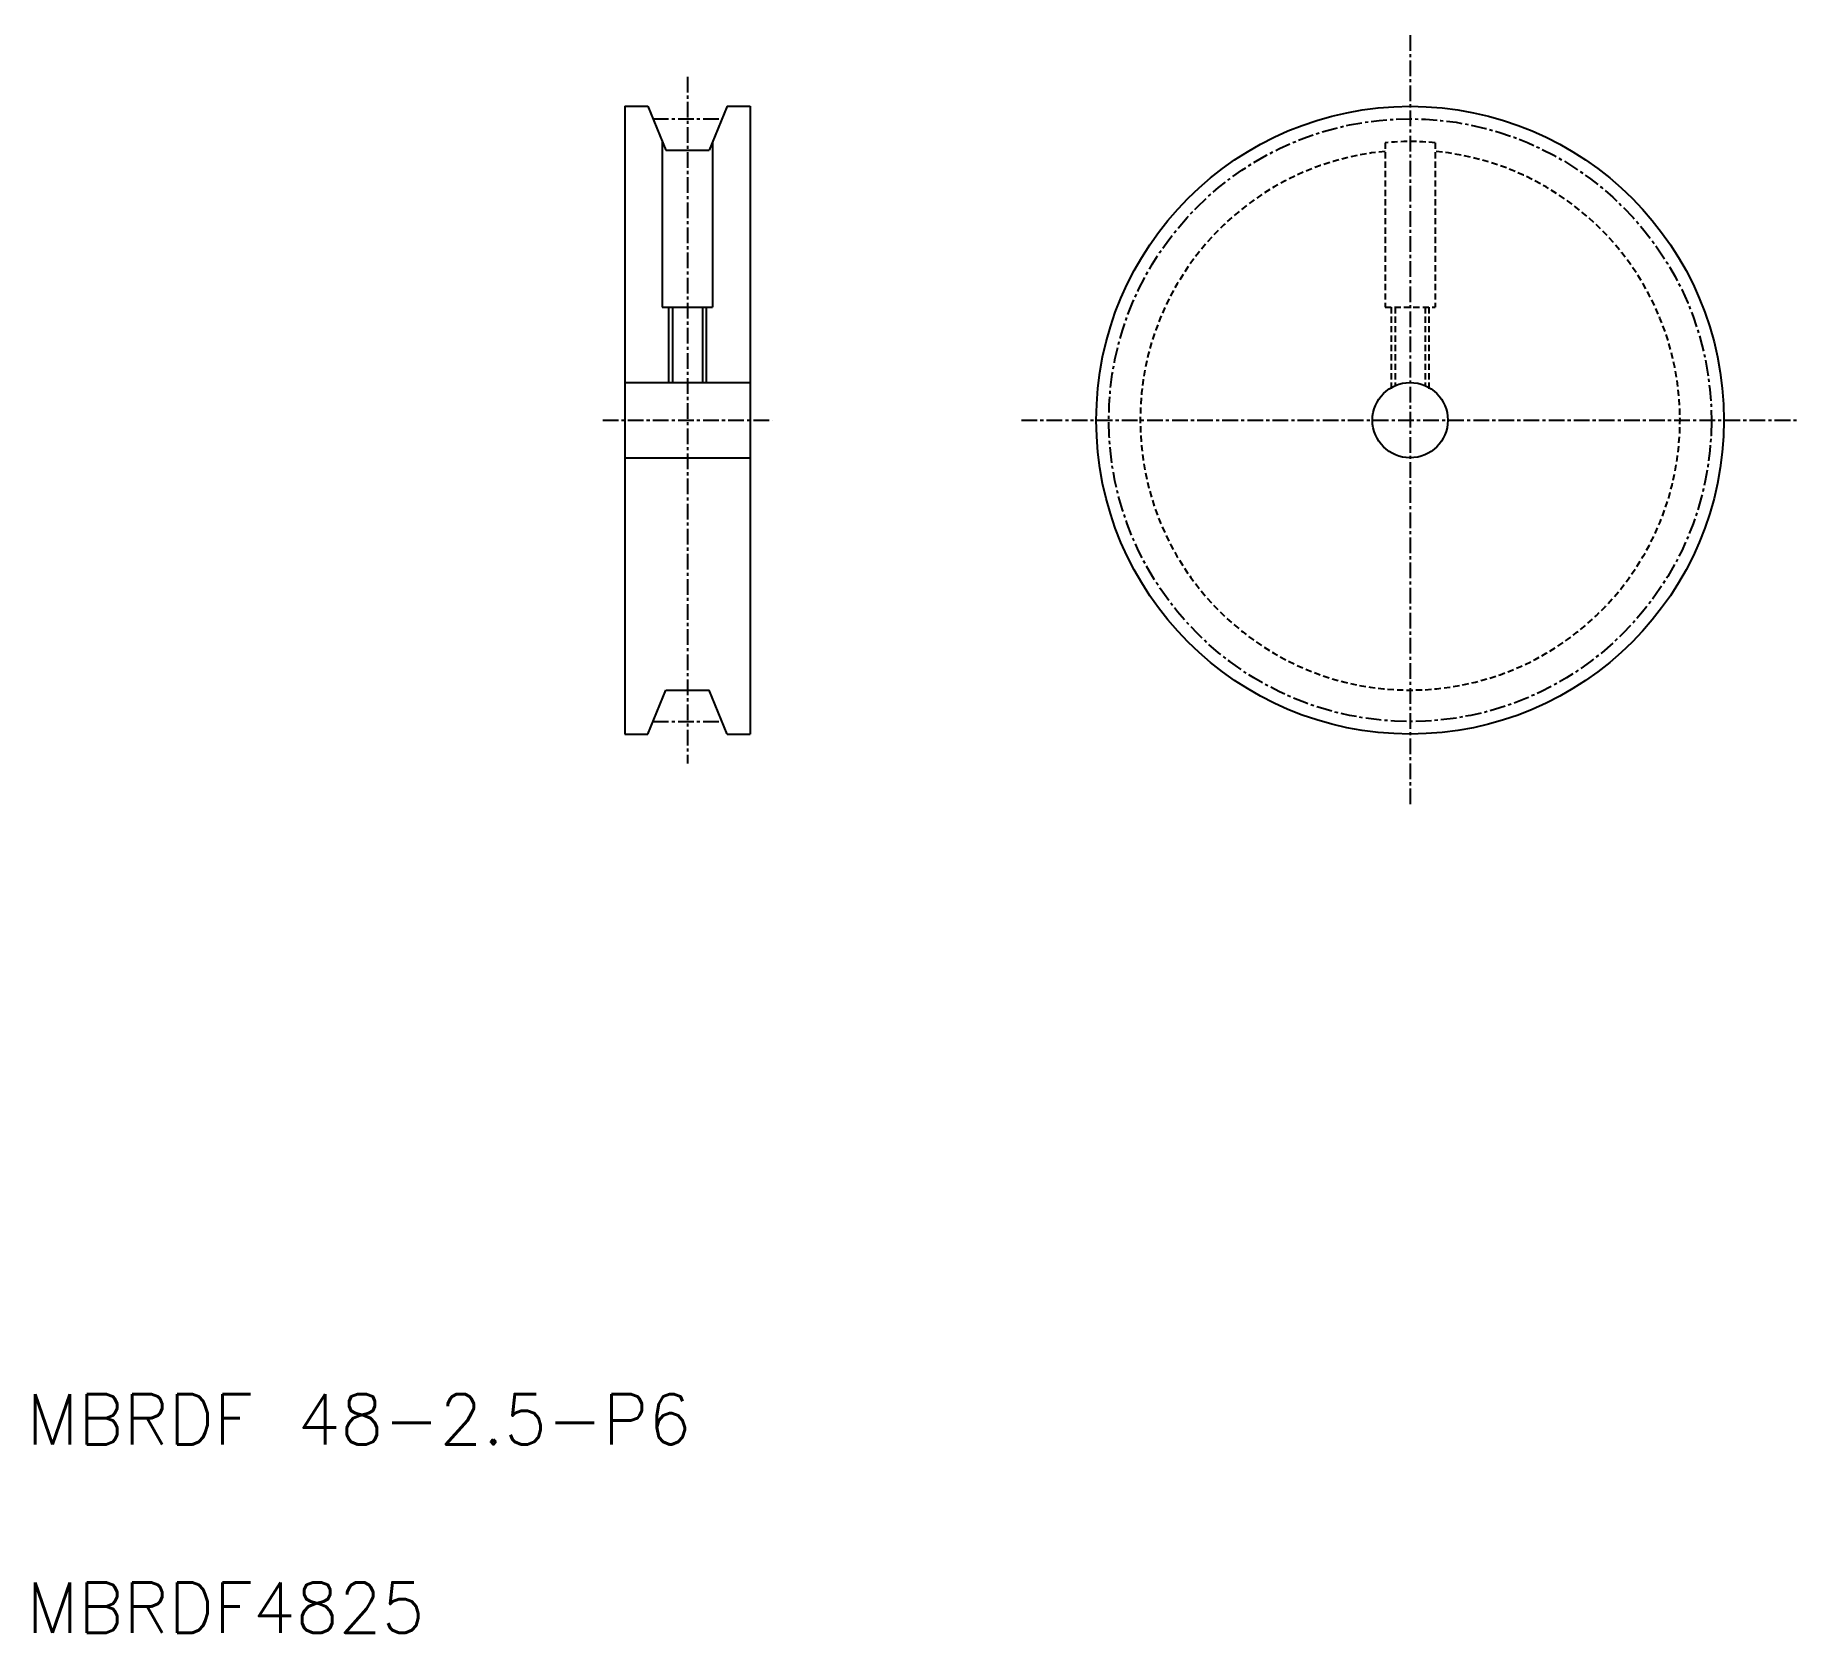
# Model space of a CAD drawing. Extents: x 482 to 622, y 13 to 140.
import ezdxf

# ---------------------------------------------------------------- set-up
doc = ezdxf.new("R2010")
doc.units = 0
doc.linetypes.add('CENTER', pattern=[2, 1.25, -0.25, 0.25, -0.25])
doc.linetypes.add('DASHED', pattern=[0.75, 0.5, -0.25])
doc.layers.get('0').update_dxf_attribs({"linetype": 'CONTINUOUS'})
doc.layers.add('CENTER', color=1, linetype='CENTER')
doc.styles.get("Standard").update_dxf_attribs({"font": 'txt.shx', "bigfont": '@extfont2.shx'})

msp = doc.modelspace()

# ---------------------------------------------------------------- linework, layer by layer
at = {"color": 7, "linetype": 'CONTINUOUS'}
for p, q in [((528.79, 134.09), (528.79, 84.09)), ((528.79, 134.09), (530.63, 134.09)), ((530.63, 134.09), (532.08, 130.59)), ((536.96, 134.09), (535.51, 130.59)), ((536.96, 134.09), (538.79, 134.09)), ((538.79, 134.09), (538.79, 84.09)), ((531.79, 131.28), (531.79, 118.09)), ((535.79, 131.28), (535.79, 118.09)), ((532.08, 130.59), (535.51, 130.59)), ((531.79, 118.09), (535.79, 118.09)), ((532.59, 118.09), (532.59, 112.09)), ((534.99, 118.09), (534.99, 112.09)), ((528.79, 112.09), (538.79, 112.09)), ((528.79, 106.09), (538.79, 106.09)), ((530.63, 84.09), (532.08, 87.59)), ((532.08, 87.59), (535.51, 87.59)), ((536.96, 84.09), (535.51, 87.59)), ((528.79, 84.09), (530.63, 84.09)), ((536.96, 84.09), (538.79, 84.09))]:
    msp.add_line(p, q, dxfattribs=at)
at = {"color": 1, "linetype": 'CENTER'}
for p, q in [((531.04, 133.09), (536.54, 133.09)), ((531.04, 85.09), (536.54, 85.09))]:
    msp.add_line(p, q, dxfattribs=at)
at = {"color": 3, "linetype": 'DASHED'}
for p, q in [((589.36, 131.19), (589.36, 118.09)), ((593.36, 131.19), (593.36, 118.09)), ((589.36, 118.09), (593.36, 118.09)), ((589.86, 118.09), (589.86, 111.59)), ((590.16, 118.09), (590.16, 111.78)), ((592.56, 118.09), (592.56, 111.78)), ((592.86, 118.09), (592.86, 111.59))]:
    msp.add_line(p, q, dxfattribs=at)
at = {"color": 3, "linetype": 'CONTINUOUS'}
for p, q in [((532.29, 118.09), (532.29, 112.09)), ((535.29, 118.09), (535.29, 112.09))]:
    msp.add_line(p, q, dxfattribs=at)
at = {"color": 7, "linetype": 'CONTINUOUS'}
for radius in [25, 3]:
    msp.add_circle((591.36, 109.09), radius, dxfattribs=at)
at = {"color": 3, "linetype": 'DASHED'}
for radius, start, end in [(22.19, 84.8287, 95.1713), (21.5, 95.3376, 84.6624)]:
    msp.add_arc((591.36, 109.09), radius, start, end, dxfattribs=at)
at = {"layer": 'CENTER', "color": 1, "linetype": 'CENTER'}
for p, q in [((591.36, 139.75), (591.36, 78.43)), ((533.79, 136.44), (533.79, 81.74)), ((527.04, 109.09), (540.55, 109.09)), ((560.4, 109.09), (622.32, 109.09))]:
    msp.add_line(p, q, dxfattribs=at)
msp.add_circle((591.36, 109.09), 24, dxfattribs=at)

# ---------------------------------------------------------------- texts
at = {"color": 7, "linetype": 'CONTINUOUS'}
for s, p in [('MBRDF 48-2.5-P6', (481.15, 27.52)), ('MBRDF4825', (481.15, 12.52))]:
    msp.add_text(s, height=4, dxfattribs=at).set_placement(p)

doc.saveas('drawing.dxf')
